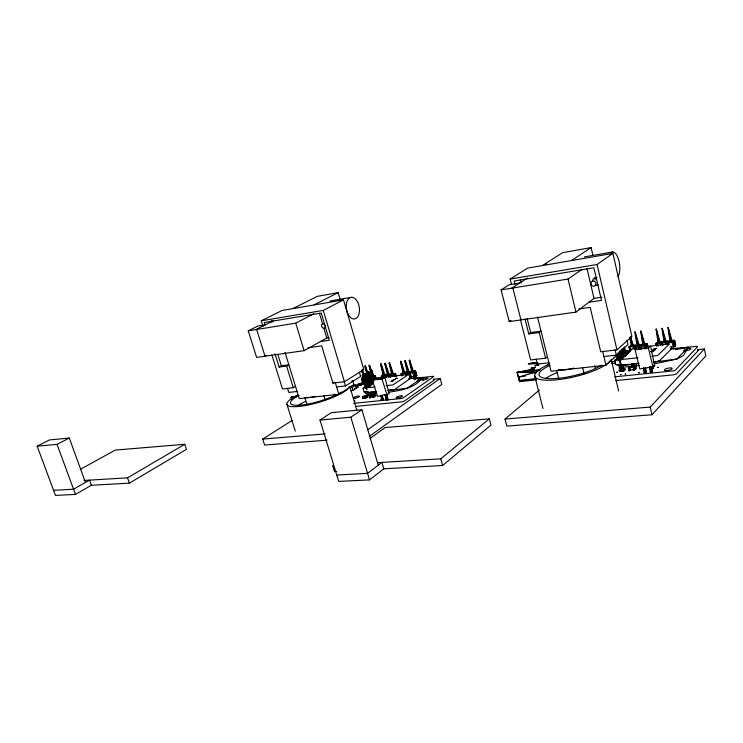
<?xml version="1.0" encoding="UTF-8"?>
<svg xmlns="http://www.w3.org/2000/svg" width="743" height="743" viewBox="0 0 743 743"><rect width="100%" height="100%" fill="white"/><g stroke="black" fill="none" stroke-linecap="round" stroke-linejoin="round"><path stroke-width="1.11" d="M392.378 376.032L389.518 362.593L393.465 373.97L388.264 375.494L381.438 376.292L382.766 375.039M617.052 360.281L617.061 358.386L619.281 356.38M651.713 366.782L651.89 366.68M369.271 395.295L369.847 397.264L374.546 396.771L375.8 395.926L375.234 393.957L370.534 394.449L369.271 395.295L373.97 394.793L375.234 393.957M412.411 373.618L412.449 371.658L413.554 371.528L409.597 359.993L412.189 370.599M374.546 391.747L374.453 393.734L373.998 392.183L376.264 391.57L374.546 391.747L376.172 393.549L367.609 394.459L365.547 393.381L367.413 392.165M364.767 397.106L367.562 396.846C365.872 397.672 367.441 394.115 367.562 396.846L366.095 397.83L362.835 398.174L362.538 397.171L364.246 396.075L364.311 397.189M628.439 367.85L628.968 370.172L635.441 369.494L636.417 368.556L635.878 366.234L629.414 366.912L628.439 367.85L634.903 367.153L635.878 366.234M412.662 371.082L415.318 370.766L416.684 375.085L414.501 376.292L414.427 377.407L412.671 372.549L410.006 372.865L411.353 377.723L410.006 372.865L412.449 371.658M367.098 392.49L369.41 392.304M619.012 354.086L618.678 352.879M671.161 340.424L674.56 340.424L675.628 345.114L673.706 346.461L673.576 347.761L671.904 342.049L668.263 342.477L668.486 344.65M622.634 370.534L622.365 370.553M622.188 370.07L624.074 369.875L623.098 370.794L623.86 370.915L623.293 369.568L619.114 370.209L623.591 369.735L624.733 368.649L624.101 369.995L625.012 369.828L624.733 368.649L620.266 369.122L619.114 370.209L619.383 371.379L623.86 370.915L625.012 369.828M371.119 380.137L371.658 376.905L369.02 365.445L372.707 376.785L371.658 376.905L372.345 376.469L369.457 365.119L373.042 375.326M629.962 369.225L628.912 369.28C627.956 371.305 630.798 371.212 629.962 369.225L629.024 369.392L628.903 370.831M629.191 367.636L629.878 367.506L629.2 367.506M633.426 370.358L633.454 368.704L633.426 370.358L634.373 370.255L634.633 368.463L633.454 368.704M619.523 369.968L620.21 371.296M635.07 349.628L648.388 348.086L650.534 346.062L654.685 365.881L652.883 366.773L639.816 368.974L635.07 349.628L637.262 347.603M370.358 396.493L369.55 396.53C368.667 398.229 370.933 398.192 370.358 396.493L369.67 396.623L369.466 397.858M385.357 394.886L389.221 393.874L384.8 377.1L381.976 378.949L372.345 380.063L377.5 396.409L385.18 394.514L384.651 394.97M629.024 369.392L629.089 368.909M372.754 397.514C372.717 397.115 373.683 394.422 373.553 397.05M650.023 367.005L650.394 367.061M629.841 370.729L630.064 368.844L629.135 369.132M634.373 370.255L634.401 368.602M370.451 394.923L369.949 395.053L370.432 394.877M369.67 396.623L370.488 396.158L370.144 397.784M384.948 394.858L384.651 394.765M354.43 385.487L354.922 385.348L354.485 385.543M386.091 394.626L384.707 394.97M385.441 394.867L386.388 394.598M626.442 353.733L624.947 355.108L625.169 356.064L626.665 354.69L626.442 353.733L625.411 353.575L628.606 351.755L623.145 352.581M386.806 394.644L386.601 394.524M621.566 365.027L624.872 364.748M655.772 361.414L655.372 361.897L659.347 360.949L671.18 349.164L670.381 349.117L670.78 348.727L688.259 347.222L683.384 355.646L676.752 359.073L654.174 363.921M350.52 386.778L350.724 386.555M634.262 363.736L631.912 363.986L631.912 366.29L631.912 363.986L638.59 363.708M629.572 364.311L629.135 364.72L631.921 364.061M622.541 364.999L619.866 366.058L622.541 367.293L639.008 365.537M539.409 390.029L505.026 419.061L506.875 426.111L651.982 414.761L705.85 355.897L704.373 348.978L697.501 349.739M505.026 419.061L650.227 407.071L704.373 348.978M622.996 369.8L624.129 368.621L620.832 368.937L619.681 370.051L622.996 369.8L624.129 368.621L620.86 369.057L619.681 370.051L622.959 369.67M683.421 351.086L685.176 349.275M671.904 342.049L674.56 340.424L675.628 345.114M371.017 394.682L370.933 394.747M658.707 343.916L658.4 341.938L655.716 343.545L665.914 342.746L672.081 340.953L668.171 327.394L669.833 336.904M668.626 344.38L668.263 342.477L670.075 341.622L670.251 340.526L670.362 342.523M371.723 383.23L373.088 381.902M665.607 342.142L661.957 328.499L664.103 342.319L666.109 341.659L662.199 328.146L663.805 337.276M664.103 342.319L664.614 341.836M659.673 342.848L656.023 329.251L658.177 343.025L660.183 342.356L656.264 328.889L657.88 337.991M642.351 338.799L640.912 330.914L644.84 344.26L641.051 345.755L644.571 345.346L647.264 343.74L644.878 343.619M658.177 343.025L660.183 342.356M624.956 352.043L626.897 351.848L628.049 350.752L626.897 351.848L624.974 352.126M623.033 370.998L624.185 369.912M620.591 368.965L620.544 370.293M622.541 367.293L623.405 366.475M622.56 365.064L622.114 365.472L631.494 364.469M631.624 345.198L628.903 346.786L638.766 346.024L644.84 344.26M617.061 358.386L614.767 360.262L615.51 364.534L618.585 364.989L620.619 364.311L621.427 369.327M619.402 364.441L618.585 364.989L619.922 369.299M638.525 345.43L634.856 331.991L637.067 345.597L639.045 344.938L635.116 331.638L637.178 342.867M614.767 360.262L618.808 359.621L620.925 364.061L620.052 360.309L622.281 358.72L622.058 357.754L621.027 357.597L624.259 355.739L624.482 356.696L622.272 358.275L622.978 358.08L622.755 357.114M620.052 360.309L622.281 358.72M625.169 356.064L626.665 354.69M628.819 352.702L626.646 354.253L628.819 352.702C629.553 347.594 624.296 354.643 628.299 350.677L627.919 350.705M637.067 345.597L637.596 345.114M615.817 364.59L621.157 365.24L618.808 359.621L622.058 357.754M616.356 354.829L617.219 359.129L618.687 358.971L619.253 358.46L617.86 353.259M618.575 352.823L619.439 357.104L620.907 356.946L621.464 356.436L619.968 350.826M620.786 350.835L621.64 355.098L623.108 354.931L623.656 354.43L622.17 348.848M622.978 348.857L623.823 353.111L625.281 352.944L625.829 352.442L624.352 346.879M629.841 337.238L631.318 346.275L632.757 346.108L633.296 345.625L630.668 336.783M628.299 350.677L625.235 351.012L625.55 352.256M617.219 359.129L619.253 358.46M619.439 357.104L621.464 356.436M621.64 355.098L622.188 354.597L621.083 350.139M623.823 353.111L625.829 352.442M631.318 346.275L631.847 345.792M537.551 317.168L551.018 371.221L605.963 365.25L617.795 354.56M603.901 356.519L616.337 355.108L628.039 344.548L627.092 340.433M578.899 308.967L590.193 307.342L600.706 351.764L616.95 349.86L631.912 336.495L612.891 253.4L527.651 268.112L510.153 279.08L511.583 284.699M621.547 364.562L619.866 366.058L621.696 364.869M619.959 352.526L620.758 351.355L620.934 352.405M371.556 383.174L373.032 381.883M546.727 365.649L549.198 363.522M378.261 465.192L361.906 409.727L331.267 412.69L319.992 420.064L338.706 481.408L369.503 479.885L383.797 468.814L442.614 465.499L490.965 425.107L489.303 418.857L385.115 427.559L370.107 438.37M377.388 462.685L440.757 458.84L489.303 418.857M391.914 389.88L391.375 390.316L394.607 389.527L410.405 378.41L422.832 377.416C414.975 388.357 400.746 390.4 388.32 392.258M529.564 369.912L530.521 369.15L533.957 368.751L529.536 369.81L534.152 369.401M520.397 319.518L530.632 359.956L545.576 358.2L547.415 356.742M372.847 391.998L372.289 392.369L374.556 391.812M519.682 283.027L509.178 284.755L501.088 289.891L509.196 321.58L575.955 312.106L594.01 298.38L601.932 297.209M528.775 333.932L539.177 332.548L541.034 331.155L530.66 332.539L528.775 333.932L524.995 318.914M365.37 396.873L366.819 395.815L364.423 396.047L362.946 397.05L365.37 396.873L366.819 395.815L362.946 397.05L365.333 396.771M360.039 384.902L360.559 384.809M369.522 436.243L441.797 384.4L440.181 378.512L433.336 379.274M360.401 384.233L361.795 383.258L358.107 384.419L360.401 384.233L361.795 383.258L358.107 384.419L360.374 384.131M367.627 429.816L440.181 378.512M510.153 279.08L597.066 264.508L612.891 253.4M509.196 321.58L510.952 320.354M501.088 289.891L568.014 279.052L581.853 269.486M417.027 380.908L419.414 379.255M412.671 372.549L415.532 371.091L416.684 375.085M409.876 378.772L410.405 378.41L408.669 378.614M414.176 375.856L416.758 375.847L416.591 375.094M319.992 420.064L350.835 417.213L361.906 409.727M402.548 372.624L401.276 373.887L408.279 373.06L413.554 371.528M368.667 384.698L370.813 383.267L371.203 385.088M369.847 397.264L371.11 396.418M407.396 372.624L408.501 372.494L404.805 360.875L407.396 372.624L409.17 372.039L405.214 360.541L407.814 371.119M408.501 372.494L409.17 372.039M390.446 377.1L389.945 375.289L392.545 374.992L395.415 373.543L392.638 373.534M404.146 373.005L400.449 361.423L403.05 373.135L404.814 372.559L400.858 361.089L403.458 371.63M375.717 391.998L376.283 391.626M620.776 354.82L622.067 353.956M367.274 395.852L364.135 396.149L367.274 395.852L365.797 396.827L362.538 397.171L365.621 396.688L366.095 397.83L365.575 397.719L366.819 396.892M571.822 260.366L591.103 247.586L592.942 255.434M365.491 397.895L366.968 396.911M403.05 373.135L404.814 372.559M367.358 391.765L364.042 391.84L363.067 388.217L365.853 386.518M390.493 377.212L389.945 375.289L393.465 373.97M387.447 375.048L388.515 374.918L384.828 363.457L387.447 375.048L389.202 374.481L385.245 363.123L388.125 374.602M388.515 374.918L389.202 374.481M370.748 377.555L375.308 375.921L373.469 375.8M366.262 387.131L366.977 386.666L363.132 375.196L366.262 387.131L365.184 387.252L362.203 375.354L365.565 385.747M369.095 385.292L369.8 384.828L365.983 373.404L369.095 385.292L368.017 385.413L365.045 373.553L368.723 384.958L368.017 385.413M371.899 383.472L372.596 383.007L368.807 371.621L371.899 383.472L370.822 383.592L367.869 371.769L371.528 383.137L370.822 383.592M384.27 375.419L384.948 374.983L381.001 363.661L383.89 375.104L383.202 375.549L380.583 363.986L384.27 375.419L383.202 375.549M373.84 382.868L366.104 387.902L375.048 386.917M369.54 386.899L369.299 386.072L367.358 387.344L363.067 388.217M369.299 386.072L368.732 385.905L372.113 384.242L371.537 384.075M372.587 394.644L372.457 394.533M365.184 387.252L366.977 386.666M372.345 380.063L375.187 378.224L408.734 374.333L392.936 384.93L386.174 385.682M365.723 381.521L366.513 385.97M360.522 385.208L361.934 384.298M511.676 288.173L527.428 278.04M358.572 385.431L357.727 384.54L358.005 385.487L361.089 385.143L362.5 384.233C362.38 381.623 360.894 385.023 362.5 384.233L359.853 384.493M361.952 383.221L360.81 384.187C353.677 386.063 361.302 382.153 361.089 385.143L358.655 385.264M350.696 390.697L352.962 390.446L356.556 388.143L356.426 386.462L355.665 385.134L352.061 387.437L349.804 387.688M362.593 382.171L361.479 378.298L362.983 377.379M542.678 265.4L562.627 252.666L591.103 247.586M367.506 377.398L368.556 377.277L364.869 365.965L367.506 377.398L369.243 376.84L365.296 365.64L368.194 376.961M368.556 377.277L369.243 376.84M357.727 384.54L359.361 383.518L359.417 384.586M365.101 377.323L363.373 377.89L365.101 377.323L362.24 369.206M285.024 352.368L299.28 398.601L338.808 394.31L353.928 384.679L352.711 380.555M336.616 386.973L345.495 385.961L360.606 376.422L359.389 372.262M326.994 440.162L264.619 445.038L262.706 439.067L292.027 420.519M308.141 347.798L321.71 345.857L332.864 383.072L344.446 381.716L363.819 369.596L343.489 299.884L282.108 310.472L261.257 320.809L262.976 326.307M332.864 383.072L334.313 382.171M271.873 354.885L282.489 388.96L293.29 387.697L295.51 386.369M85.464 482.439L69.285 438.036L49.41 439.958L37.15 446.199L55.474 495.414L75.452 494.42L91.417 485.272L129.421 483.136L186.474 449.329L184.766 444.286L115.249 450.091L80.253 469.39M84.015 480.461L127.545 477.823L184.766 444.286M359.361 383.518L362.222 383.286M628.039 352.089L628.55 351.792M279.108 367.061L286.603 366.067L288.86 364.794L281.374 365.797L279.108 367.061L274.938 353.64M265.362 324.821L257.84 326.056L248.255 330.839L256.623 357.402L304.101 350.668L326.781 338.019L329 337.684M362.538 397.171L363.55 398.034L362.835 398.174M653.32 367.924L652.725 368.054M657.536 367.413L658.131 367.293M658.103 367.451L657.601 367.553M638.739 372.717L639.333 372.587M639.296 372.754L638.804 372.856M264.174 356.324L266.059 355.312M625.169 374.11L625.736 373.98M625.708 374.147L625.216 374.24M620.386 374.593L620.953 374.472M620.962 374.611L620.461 374.732M628.94 370.404L629.507 370.274M629.525 370.423L630.018 370.441M356.296 386.936L357.857 386.666L358.015 387.177L355.609 386.704L355.878 386.1L357.857 386.666M617.414 372.243L616.931 372.364M616.848 372.224L617.405 372.104M261.257 320.809L323.289 310.416L343.489 299.884M248.255 330.839L295.733 323.149L313.778 313.787M37.15 446.199L57.044 444.36L69.285 438.036M356.352 387.549L358.015 387.177M314.159 304.834L338.149 292.64L340.387 300.293M255.806 329.623L273.322 320.809M293.123 308.466L317.372 296.336L338.149 292.64M363.782 380.973L361.618 378.624L363.011 383.36L362.714 382.329L366.726 381.688L367.126 382.84L365.602 377.806L361.479 378.298M652.716 367.915L653.301 367.794M614.062 357.559L614.164 357.067M368.584 391.942L365.547 393.381L373.998 392.183M366.02 385.208L367.562 385.041L365.965 385.691M410.981 376.525L410.108 376.803L410.034 377.908L408.279 373.06M365.751 378.141L369.642 377.342M362.714 382.329L364.507 381.753M368.37 394.672C364.943 396.168 371.76 394.449 368.519 394.635M620.071 367.896C616.69 369.503 624.343 367.804 620.628 367.776M535.712 379.171L519.775 380.843L518.633 377.063L537.774 371.537M624.947 355.108L623.228 355.581L624.259 355.739M291.767 399.353L291.182 397.384L296.411 396.251M645.147 371.667C640.41 373.33 649.382 372.029 645.565 371.593M651.286 371.036C646.642 372.512 654.973 371.723 652.01 370.933M414.111 379.264L422.832 377.416L407.229 388.162L387.865 390.688M528.979 369.995L517.202 372.466L519.45 381.651L536.52 379.868M370.896 393.437L370.385 393.493M358.005 385.487L358.683 385.357M675.731 349.647L688.259 347.222L676.752 359.073L653.766 362.073M293.448 397.459L291.182 397.384L295.733 396.511M372.958 396.279L373.655 396.149M619.383 371.379L620.294 371.212M533.14 369.531L517.202 372.466L519.311 380.435L536.39 378.633M388.05 374.258L391.078 374.054M638.85 344.455L643.373 344.427M633.547 368.918L634.494 368.751M329.929 301.008L351.216 297.311M584.286 256.911L612.706 251.979M518.633 377.063L525.44 375.977M383.323 377.797L383.992 377.797M320.428 341.557L329.335 340.257L321.245 313.054L264.397 322.499L265.065 324.672M588.976 302.215L601.496 300.376L593.871 267.777L514.23 281.003L515.075 284.328M628.049 350.752L625.16 351.114L628.086 350.863M537.375 362.584L528.412 363.671L537.393 363.699M633.51 369.921L634.457 369.8M383.89 375.104L384.948 374.983M395.285 378.456L397.366 378.224M653.979 348.671L656.821 348.346M366.838 381.856L367.553 381.772M368.398 381.67L370.088 381.475L370.014 382.552L368.268 377.843M370.989 381.373L372.949 381.15M395.341 378.549L396.966 378.363M411.055 376.692L414.501 376.292M654.165 348.764L656.375 348.513M670.065 346.879L673.706 346.461M624.77 352.349L626.711 352.126M565.971 369.596L565.293 369.67M393.353 379.738L395.434 379.506M652.512 350.083L655.363 349.758M393.177 379.859L395.035 379.645M652.382 350.213L654.917 349.925M297.089 391.477L288.776 392.425L287.513 388.366M548.919 362.788L537.421 364.098L536.167 359.092M371.528 383.137L372.596 383.007M352.08 385.506L364.739 384.066M391.255 381.14L393.019 380.936M413.089 378.568L417.696 378.038M419.999 377.778L432.658 376.339A2.08 0.492 -15.5 0 1 433.392 376.84L403.616 397.626A2.164 0.539 -15.9 0 1 400.737 398.573L353.705 403.347M650.914 351.625L653.338 351.346M673.91 348.904L678.517 348.374M680.82 348.114L695.81 346.414A2.535 0.641 -11.8 0 1 697.454 346.907L675.601 369.884A2.647 0.715 -11.9 0 1 672.322 370.989L614.73 376.831M391.097 381.243L393.205 381.001M650.794 351.736L653.682 351.411M295.742 396.994L291.182 397.384L295.658 396.873M539.687 369.903L517.202 372.466L536.4 372.707M369.577 397.477L370.265 397.403M368.723 384.958L369.8 384.828M291.182 397.384L295.77 396.873M540.022 369.912L517.202 372.466L538.814 370.534M628.977 370.395L629.915 370.293M354.3 388.394L356.556 388.143M638.061 357.699L620.786 359.621L633.324 348.096L669.517 343.87L657.639 355.526L651.88 356.166M673.26 346.275L675.359 346.052L675.508 345.133M367.72 392.118L366.643 392.23L368.073 395.889M372.828 391.933L369.429 392.36M388.422 390.316L391.923 389.936M629.553 364.237L624.891 364.813M638.999 363.225L634.281 363.801M653.376 361.739L655.79 361.479M372.847 396.093L373.543 396.019M414.724 376.06L416.758 375.847L415.318 370.766M529.536 369.81L534.133 369.317M620.266 369.122L624.733 368.649M649.651 366.893L650.283 366.977M537.542 362.723L528.412 363.671L537.17 363.466M363.522 397.932L365.575 397.719M620.275 371.091L623.098 370.794M628.838 370.608L629.776 370.516M633.37 370.135L634.308 370.042M652.484 366.104L654.685 365.881M369.401 397.672L370.385 397.533M628.912 369.28L629.86 369.187M369.55 396.53L370.237 396.456M355.795 406.402L401.675 401.842A2.164 0.539 -15.9 0 0 404.545 400.895L434.265 379.998A2.08 0.492 -15.5 0 0 433.531 379.487M615.603 380.583L673.177 374.862A2.647 0.724 -11.8 0 0 676.455 373.757L698.244 350.622A2.535 0.65 -11.8 0 0 697.835 350.102M633.603 370.07L634.55 369.977M650.859 367.014L650.97 366.977M372.986 397.254L373.673 397.189M537.644 362.816L528.412 363.671L538.071 363.132M262.706 439.067L325.09 433.921M336.7 471.461L334.489 471.591L332.604 465.397M53.57 490.287L73.538 489.21L89.55 480.127L91.417 485.272M336.765 475.028L367.562 473.365L381.911 462.406L383.797 468.814M659.505 341.882L667.911 340.805L670.576 341.13M632.683 345.142L635.859 344.984L636.352 346.832M404.954 372.085L411.083 371.611M384.15 374.537L387.084 374.435M364.358 376.887L372.345 376.469M625.235 351.012L625.643 352.126M621.269 354.755L621.352 353.854M364.209 391.895L367.107 392.369M631.912 363.986L634.271 366.039M382.886 377.881L381.438 376.292L381.995 378.215M401.276 373.887L401.824 375.837L401.276 373.887L402.725 375.494M382.496 377.37L381.27 375.967L381.828 377.927M630.287 348.421L628.903 346.786L629.943 351.383M657.118 345.198L655.716 343.545L656.125 345.411M630.305 351.541L629.507 347.12L631.225 349.368M656.756 346.117L656.375 343.87L658.084 346.164M366.912 389.629L365.9 387.744L366.763 389.657M364.116 378.336L365.853 382.125M384.01 375.995L384.874 377.918M369.048 382.348L369.884 384.475M413.257 377.045L413.972 378.93M632.99 346.712L633.677 348.513M372.429 377.351L373.478 380.193M659.96 343.452L660.638 345.281M57.044 444.36L75.452 494.42M388.264 375.494L388.96 377.407M365.194 381.308L366.754 385.626M369.717 381.911L370.497 384.075M127.545 477.823L129.421 483.136M413.907 376.599L414.575 378.512M634.903 367.153L635.441 369.494M368.361 393.957L369.002 395.796M373.97 394.793L374.546 396.771M374.695 379.134L371.602 369.847L374.119 379.506M671.421 347.278L672.062 349.219M362.073 370.59L364.414 377.76M392.787 374.416L389.1 362.918L391.71 374.546M373.98 380.295L370.673 370.005L373.079 379.636M412.885 371.974L409.189 360.318L411.78 372.104M352.061 387.437L352.962 390.446M381.976 378.949L387.354 395.973L386.973 394.709M286.928 404.331L295.287 431.181M256.651 329.483L265.019 356.213M277.863 354.467L281.374 365.797M286.603 366.067L293.29 387.697M271.334 320.27L272.003 322.434M304.862 397.691L307.035 404.786M373.813 376.85L374.407 378.8L373.896 376.84M323.985 395.778L325.341 400.254M295.733 323.149L304.101 350.668M638.766 346.024L639.324 347.9M393.939 374.481L394.533 376.45M644.571 345.346L645.138 347.222M335.353 382.775L338.808 394.31M334.331 394.106L334.721 395.397M323.289 310.416L344.446 381.716M344.241 381.735L345.495 385.961M350.835 417.213L369.503 479.885M319.425 313.332L322.629 324.059M323.902 328.36L326.781 338.019M414.083 372.029L415.263 376.032L414.167 372.02M370.831 395.592L370.534 394.449M349.823 386.509L356.826 410.201M665.914 342.746L666.471 344.65M380.732 395.889L382.013 400.291M375.15 375.605L376.014 378.568M369.93 378.317L370.497 380.258M370.181 385.496L370.423 386.314M385.18 395.425L386.462 399.845M365.602 377.806L366.726 381.688M395.23 373.227L396.093 376.237M389.657 374.983L390.224 376.952M385.506 375.466L386.063 377.425M409.69 372.549L410.805 376.543M440.757 458.84L442.614 465.499M405.427 373.042L405.984 375.039M405.632 373.376L406.17 375.308M401.071 373.562L401.629 375.549M394.022 374.472L394.57 376.45M630.315 337.183L632.757 346.108M644.32 344.743L640.661 331.267L642.853 344.919M356.659 386.75L356.807 387.317M671.579 341.436L667.938 327.747L670.075 341.622M620.061 364.832L621.185 369.169M652.883 366.773L653.301 368.268L648.388 348.086M362.222 370.265L364.07 377.444M646.642 343.415L647.134 345.365M512.865 287.987L520.945 319.908M534.821 376.246L542.984 408.511M520.332 279.684L521.159 282.981M527.168 318.636L530.66 332.539M673.882 340.099L675.359 346.052M618.882 352.126L619.439 354.365M616.941 355.256L617.777 358.618M539.177 332.548L545.576 358.2M623.266 348.17L623.823 350.39M556.628 370.218L558.773 378.902M646.094 344.761L646.549 346.619M582.605 367.618L584.072 373.692M386.546 395.285L387.623 399.753M382.078 395.75L383.156 400.208M568.014 279.052L575.955 312.106M367.831 393.753L368.314 395.74M643.41 368.091L644.618 373.144M594.688 365.667L595.412 368.714M673.437 341.455L674.551 346.154L673.548 341.446M649.791 368.463L650.747 372.522M602.666 351.309L605.963 365.25M629.618 368.268L629.414 366.912M611.136 359.129L618.631 391.022M586.979 268.52L594.01 298.38M381.02 395.536L382.19 400.505M647.915 346.507L647.264 343.74L647.84 346.517M620.544 359.148L620.767 360.114M597.066 264.508L616.95 349.86M615.111 349.851L616.337 355.108M385.701 396.065L386.639 400.059M627.12 353.111L627.343 354.067M361.692 370.636L363.132 376.85M656.766 342.532L657.193 344.39L656.886 342.514M640.28 345.449L640.707 347.297M650.227 407.071L651.982 414.761M641.376 344.436L641.803 346.275M634.643 346.099L635.061 347.947M667.446 342.161L667.855 344.037M661.623 342.839L662.041 344.706M369.68 381.159L370.404 384.419M646.215 344.752L646.614 346.609M619.746 351.569L620.907 356.946M617.517 353.575L618.687 358.971M624.129 347.613L625.281 352.944M621.947 349.581L623.108 354.931M629.507 347.12L630.463 351.625M619.142 364.469L620.173 369.466M656.375 343.87L656.756 345.783M643.661 367.841L644.71 373.051M650.004 368.249L650.84 372.429M370.581 381.818L371.017 384.02M366.234 381.187L367.098 385.589M662.301 343.173L662.728 345.458M386.639 393.92L387.781 399.966M382.376 395.397L383.314 400.421M651.63 368.277L652.391 372.382M645.286 367.896L646.243 373.014M410.294 376.023L410.712 378.289M392.388 374.101L392.722 375.912M630.398 337.963L631.225 342.439M414.668 375.521L415.3 378.93M658.289 340.257L658.688 342.532M670.251 340.526L670.558 342.523M651.852 368.064L652.484 372.289M645.537 367.655L646.336 372.921M618.334 353.603L618.659 355.795M673.242 346.795L673.511 349.08M349.266 387.066A32.683 7.309 -16.9 0 1 303.376 405.873A32.683 7.309 -16.9 0 1 297.441 395.155M298.305 405.251A28.893 6.678 -16.9 0 1 305.549 401.461M341.223 392.035A28.94 6.473 -16.9 0 1 339.718 392.963M336.087 394.895A28.94 6.473 -16.9 0 1 297.525 405.288A28.94 6.473 -16.9 0 1 299.085 395.452M354.82 401.406A3.13 0.743 -16.4 0 1 354.829 400.579M315.469 396.418A13.625 3.018 -16.9 0 1 305.754 397.431M351.903 380.778A3.344 0.734 -16.5 0 1 351.829 380.955M574.042 368.064A16.3 4.105 -13.5 0 1 558.541 369.615M686.969 348.551A3.845 0.975 -11.9 0 1 690.823 348.996A3.845 0.975 -11.9 0 1 685.492 350.742M615.501 362.965A3.687 0.947 -12.9 0 1 611.777 363.522M611.703 362.194A3.687 0.947 -12.9 0 1 615.613 361.117M610.207 254.31A12.9 5.155 81.9 0 1 618.213 258.453A12.9 5.155 81.9 0 1 617.935 276.461M546.086 264.211A12.417 5.545 81.7 0 1 546.421 263.886M610.105 360.708A39.11 9.938 -13.5 0 1 606.539 364.172M604.691 365.417A39.11 9.938 -13.5 0 1 546.997 380.249A39.11 9.938 -13.5 0 1 549.402 364.163M545.473 378.614A34.559 9.065 -13.4 0 1 557.714 372.373M601.551 365.157A34.633 8.795 -13.5 0 1 551.232 378.679A34.633 8.795 -13.5 0 1 550.108 365.277M598.356 284.968A4.04 3.706 50.4 0 1 595.171 284.968M592.626 281.3A4.04 3.706 50.4 0 1 596.991 277.603M595.162 279.842A4.021 3.696 50.2 0 1 595.496 277.631M652.568 366.661L651.834 366.866L652.53 366.587M387.892 398.248L385.394 398.935L387.892 398.248M383.434 398.703L380.945 399.418L383.434 398.703M639.082 348.151L638.999 348.969L641.683 347.548L640.791 349.145L639.082 348.151M646.754 347.464L645.295 348.727L643.893 348.142L646.754 347.464M378.066 378.28L377.24 379.645L376.134 378.763L375.308 375.921L376.107 378.846L375.633 379.506L378.066 378.28M636.51 348.551L634.085 349.089L636.51 348.551M658.196 361.154L657.796 361.637L658.214 361.219M636.63 363.476L636.212 363.959L636.649 363.55M627.213 364.497L626.795 364.971L627.231 364.562M381.113 378.754L380.425 379.367L379.06 378.893L381.679 378.289L381.113 378.754M393.669 389.685L393.131 390.121L393.688 389.75M390.159 390.066L389.62 390.502L390.177 390.131M371.119 392.118L370.571 392.555L371.138 392.183M367.711 392.49L367.163 392.917L367.72 392.545M535.48 367.265L534.254 368.073L531.329 367.729L535.48 367.265M537.458 364.729L534.867 365.695L539 365.231L537.458 364.729M396.279 376.497L395.415 373.543L396.214 376.506M346.452 303.59A10.959 6.464 80.6 0 0 354.597 318.97A10.959 6.464 80.6 0 0 357.522 301.89A10.959 6.464 80.6 0 0 346.452 303.59M423.501 380.091A3.158 0.743 -15.6 0 0 427.903 378.196A3.158 0.743 -15.6 0 0 423.166 378.837A3.158 0.743 -15.6 0 0 423.501 380.091M354.959 398.257A3.13 0.734 -16.4 0 0 359.473 396.335A3.13 0.734 -16.4 0 0 354.95 396.929A3.13 0.734 -16.4 0 0 354.959 398.257M397.83 398.007A3.269 0.799 -15.9 0 0 402.446 396.01A3.269 0.799 -15.9 0 0 397.598 396.632A3.269 0.799 -15.9 0 0 397.83 398.007M321.515 325.61A2.285 1.755 61.6 0 0 324.403 328.062A2.285 1.755 61.6 0 0 324.292 324.347A2.285 1.755 61.6 0 0 321.515 325.61M590.889 283.77A2.712 2.48 50.5 0 0 595.032 285.823A2.712 2.48 50.5 0 0 594.4 281.291A2.712 2.48 50.5 0 0 590.889 283.77M666.36 370.562A3.994 1.068 -12 0 0 672.239 368.472A3.994 1.068 -12 0 0 666.387 368.658A3.994 1.068 -12 0 0 666.36 370.562"/></g></svg>
